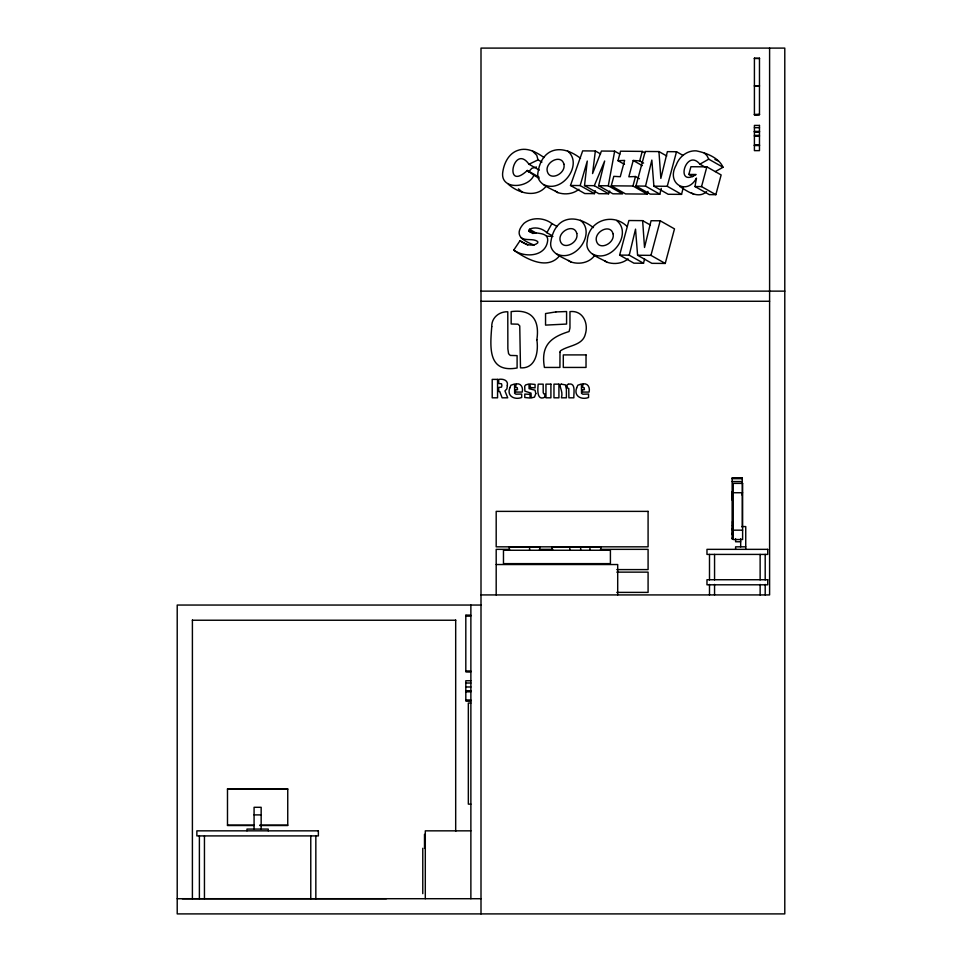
<?xml version="1.0" encoding="UTF-8"?>
<svg xmlns="http://www.w3.org/2000/svg" width="962" height="962" viewBox="0 0 962 962"><rect width="100%" height="100%" fill="white"/><g stroke="black" fill="none" stroke-linecap="round" stroke-linejoin="round"><path stroke-width="1.44" d="M732.142 538.071L732.142 538.828L732.142 477.946L742.291 477.946L742.291 527.392M732.142 534.066L732.142 533.321M732.142 529.761L732.142 529.028M732.142 500.108L732.142 491.702M742.291 495.334L742.291 493.398M609.74 191.017L608.585 193.759L598.809 193.675L584.523 185.594L587.277 161.051L580.158 185.558L570.49 185.474L582.671 150.878L595.358 150.986L600.565 153.932M595.358 150.986L592.568 173.569L601.442 151.046L614.658 151.154L619.853 154.1M692.736 176.647L688.84 174.435L690.908 166.715L706.842 166.847L721.139 174.94L715.848 194.673L709.283 194.625L694.985 186.532L696.464 178.09C687.108 195.995 665.644 183.574 676.178 165.115C679.148 156.794 687.121 150.312 696.211 150.854C705.928 152.79 718.746 157.54 723.039 167.268L715.295 171.597M584.523 185.594L594.3 185.678L604.653 161.015L598.629 185.714L612.914 193.795L622.582 193.879L608.297 185.798L614.658 151.154M661.231 188.408L659.824 194.204L645.538 186.111L651.839 160.077L653.895 186.183L668.193 194.276L681.553 194.384L683.369 187.169M643.518 263.263L629.22 255.17L635.533 229.136L637.59 255.243L651.875 263.335L665.235 263.444L674.494 228.884L660.209 220.791L651.07 220.719L644.528 247.475L642.628 220.647L628.895 220.526L619.636 255.098L633.922 263.179L643.518 263.263L644.564 258.922M681.553 194.384L667.255 186.291L676.526 151.731L683.02 155.411M665.235 263.444L650.949 255.363L660.209 220.791M647.967 191.378L647.246 194.096L625.565 193.903L611.267 185.822L613.816 176.335L620.262 176.719L624.627 160.413L618.001 160.69L620.55 151.202L642.231 151.395L644.829 152.862M643.59 163.083L639.694 160.882L633.212 160.486L628.835 176.792L635.497 176.515L639.393 178.728M611.267 185.822L632.96 186.003L635.497 176.515M639.694 160.882L642.231 151.395M715.848 194.673L701.551 186.592L706.842 166.847M659.824 194.204L650.24 194.12L635.942 186.027L645.213 151.467L658.946 151.575L666.738 155.988M570.49 185.474L584.776 193.554L594.444 193.639L595.286 190.753M552.044 235.618L546.849 232.684L551.935 223.593C544.047 217.484 531.721 216.859 523.893 223.424C513.528 234.812 521.56 240.127 534.138 245.094M527.801 245.13L520.009 240.716L513.756 250.084C523.905 257.636 544.143 257.131 547.39 242.388C550.132 231.012 535.064 234.391 529.052 231.313L529.485 229.281C534.968 226.455 542.592 228.403 546.849 232.684M539.069 178.21L533.874 175.264C528.306 188.636 499.603 190.248 502.825 171.693C504.16 163.035 508.657 153.764 517.364 150.565C526.948 146.801 536.351 152.2 544.071 157.527M538.985 177.092L527.296 170.478C503.174 192.941 513.443 142.46 528.968 164.237L539.357 170.118M528.475 172.042L531.782 168.326L536.495 167.003M559.199 256.205C546.909 270.647 525.649 258.586 513.756 250.084M546.356 186.015C536.568 198.461 518.614 193.362 508.333 184.271M594.275 255.976C588.9 262.975 578.835 264.682 570.815 261.929C562.902 257.094 548.051 253.307 551.022 240.933C552.2 233.441 555.555 225.685 562.265 221.597C572.715 215.584 584.752 221.019 593.434 227.609M706.625 191.63C698.159 199.338 687.193 191.282 679.653 186.339M578.932 189.249C573.22 194.096 564.862 194.949 557.912 192.616C549.999 187.782 535.149 183.995 538.119 171.621C539.309 164.129 542.652 156.373 549.374 152.285C559.812 146.272 571.849 151.695 580.531 158.297M628.078 258.874C622.366 263.72 613.996 264.574 607.058 262.241C599.146 257.407 584.295 253.619 587.265 241.246C588.179 220.707 612.566 212.085 627.08 226.455M688.84 174.435L696.115 174.495C674.422 188.384 685.93 147.294 699.891 164.165L708.753 159.175L723.039 167.268M528.968 164.237L538.035 159.872L541.931 162.073M546.825 236.207L552.909 236.436M754.412 58.297L759.475 58.297M754.412 58.454L759.475 58.538M754.412 85.762L759.475 85.762M754.412 86.087L759.475 86.087M754.412 114.43L759.475 114.43M754.412 58.213L754.412 114.755L759.475 114.514M754.412 114.755L759.475 114.755L759.475 58.213M754.412 127.693L759.475 127.693M754.412 131.445L759.475 131.469M754.412 131.662L759.475 131.662M754.412 131.95L759.475 131.95M754.412 135.377L759.475 135.377M754.412 136.195L759.475 136.195M754.412 145.046L759.475 145.021M754.412 145.31L759.475 145.31M754.412 145.527L759.475 145.502M481 291.137L784.788 291.137M481 301.262L769.6 301.262M732.142 478.066L742.291 478.126M732.142 478.691L742.291 478.691M732.142 481.553L742.291 481.553M733.248 492.736L742.616 492.736M732.515 521.861L733.248 521.861M732.515 525.553L733.248 525.553M732.515 525.781L733.248 525.781M741.942 526.563L745.742 526.563L745.742 549.35M733.248 530.17L742.616 530.17M740.68 541.762L735.605 541.762L735.605 538.78M745.742 546.825L735.605 546.825L735.605 549.35M509.595 549.35L496.188 549.35L496.188 594.925M539.369 549.35L552.777 549.35M600.432 549.35L648.087 549.35L648.087 569.6L616.81 569.6M496.188 564.538L617.7 564.538L617.7 594.925M616.81 572.137L648.087 572.137L648.087 592.388L616.81 592.388M481 594.925L769.6 594.925L769.6 48.1M481 605.05L177.212 605.05L177.212 913.9L784.788 913.9L784.788 48.1L481 48.1L481 913.9M465.812 615.331L470.875 615.331M465.812 615.488L470.875 615.488M465.812 615.884L470.875 615.884M192.4 620.237L455.687 620.237M465.812 671.139L470.875 671.139M465.812 671.548L470.875 671.548M470.875 671.789L465.812 671.704L465.812 615.247M470.875 680.747L465.812 680.747L465.812 700.853L470.875 700.853M465.812 683.02L470.875 683.02M465.812 686.976L470.875 686.976M465.812 690.752L470.875 690.752M465.812 691.822L470.875 691.822M465.812 700.047L470.875 700.047M465.812 700.637L470.875 700.637M470.875 703.054L468.338 703.054L468.338 804.136L470.875 804.136M227.489 789.201L287.746 789.201M254.076 814.898L261.159 814.898M227.489 825.155L253.944 825.155M259.824 825.155L287.746 825.155M253.944 825.528L227.489 825.528L227.489 788.816L287.746 788.816L287.746 825.528L259.824 825.528M470.875 830.843L425.3 830.843L425.3 898.712M177.212 898.712L481 898.712M676.526 151.731L667.375 151.647L660.846 178.403L658.946 151.575M598.629 185.714L608.297 185.798M635.942 186.027L645.538 186.111M653.895 186.183L667.255 186.291M694.985 186.532L701.551 186.592M619.636 255.098L629.22 255.17M637.59 255.243L650.949 255.363M543.626 184.536C562.469 193.987 583.597 163.768 567.544 150.95M592.772 254.148C611.616 263.612 632.743 233.381 616.69 220.563M556.517 253.848C575.372 263.299 596.5 233.081 580.447 220.262M714.898 159.476L718.446 161.015M521.139 237.746C526.058 241.149 533.032 238.071 537.722 241.558L537.806 242.833C533.056 247.306 524.579 244.324 520.009 240.716M699.891 164.165L705.098 167.099M633.212 160.486L642.303 165.632M618.001 160.69L624.494 164.37M632.96 186.003L647.246 194.096M594.3 185.678L608.585 193.759M642.628 220.647L650.42 225.06M580.158 185.558L594.444 193.639M551.935 223.593L557.142 226.539M529.485 229.281L535.978 232.96M528.908 230.279L534.102 233.225M529.052 231.313L532.948 233.525M522.619 192.364L518.434 188.877M691.233 192.797L693.939 194.432M555.447 191.113L557.912 192.616M604.593 260.738L607.058 262.241M568.35 260.425L570.815 261.929M532.371 150.902L536.76 155.315L538.035 159.872M527.296 170.478L533.874 175.264M704.16 152.922L706.878 155.507L708.753 159.175M765.199 554.413L765.199 579.918M765.199 584.415L765.199 594.925M760.136 554.413L760.136 579.918M760.136 584.415L760.136 594.925M740.68 538.78L740.68 546.825M732.515 521.632L732.515 535.221M714.562 554.413L714.562 579.918M714.562 584.415L714.562 594.925M709.499 554.413L709.499 579.918M709.499 584.415L709.499 594.925M600.793 550.264L600.793 547.029L551.996 547.029L551.996 550.264M589.947 547.029L589.947 550.264M580.651 547.029L580.651 550.264M569.793 547.029L569.793 550.264M539.718 550.264L539.718 547.029L509.343 547.029L509.343 550.264M529.593 547.029L529.593 550.264M470.875 605.05L470.875 898.712M455.687 620.033L455.687 831.336M424.495 834.319L424.495 848.412M422.775 848.292L422.775 893.662M386.435 898.712L182.275 898.712M315.837 835.906L315.837 898.712M310.774 835.906L310.774 898.712M268.254 830.843L268.254 829.076L246.981 829.076L246.981 830.843M261.159 829.076L261.159 807.298L254.076 807.298L254.076 829.076M204.449 835.906L204.449 898.712M199.387 835.906L199.387 898.712M192.4 620.033L192.4 898.712M491.762 326.635C489.995 347.859 487.962 373.1 517.099 368.001L517.099 355.627L510.269 355.435L508.585 353.703L507.864 348.881L507.78 311.784C499.23 311.399 491.426 317.761 491.762 326.635M536.856 339.802C538.66 351.431 535.906 368.963 520.478 367.833L519.757 325.914L518.025 324.182L511.159 323.99L511.159 311.616C531.661 308.946 539.886 319.588 536.856 339.802M560.004 352.092L559.92 367.436L544.42 367.436C540.752 346.14 549.819 337.446 569.071 331.541L569.961 328.006L569.961 311.616C582.84 310.065 588.696 323.184 585.377 334.006C582.731 345.586 568.674 345.19 560.485 350.805L560.004 352.092M509.764 387.939C506.601 396.404 514.862 400.108 521.681 397.51L521.681 394.059L516.005 394.192L514.634 393.374L514.562 383.994L510.942 385.221L509.764 387.939M576.635 387.939C573.472 396.404 581.733 400.108 588.552 397.51L588.552 394.059L582.876 394.192L581.517 393.374L581.433 383.994L577.813 385.221L576.635 387.939M507.335 385.461L506.926 388.816L504.954 390.933L507.732 397.811L502.116 397.811L499.759 391.546L498.689 391.546L498.689 387.445L501.527 387.121L501.899 385.461L501.527 383.778L498.689 383.489L498.689 379.389C502.753 378.595 508.537 380.098 507.335 385.461M563.888 164.117C566.257 173.461 549.915 181.758 547.27 171.344C544.925 162.013 561.219 153.728 563.888 164.117M576.791 233.429C579.16 242.773 562.818 251.07 560.173 240.656C557.816 231.325 574.11 223.04 576.791 233.429M613.034 233.742C615.403 243.085 599.061 251.383 596.416 240.969C594.071 231.638 610.365 223.352 613.034 233.742M535.822 393.494L534.499 397.09L531.18 397.991L531.048 393.145L524.891 391.137L524.687 386.219L525.673 384.908L528.992 383.97L529.1 388.696L535.04 390.199L535.822 393.494M568.265 384.247L566.895 385.089L567.508 388.095L568.77 388.492L568.903 397.811L573.857 397.811C573.484 393.711 576.346 382.01 568.265 384.247M544.841 397.222C536.531 401.31 537.662 388.612 538.227 384.151L543.181 384.151L543.205 392.484L543.71 393.807L544.841 393.867L544.841 397.222M561.291 384.163L560.04 384.74C560.269 389.093 563.035 392.015 561.435 397.811L566.39 397.811L566.39 389.273L565.428 384.872L561.291 384.163M555.904 311.916L545.55 313.552L545.55 325.108L566.582 324.062L566.582 311.544L555.904 311.916M759.475 125.421L754.412 125.421L754.412 150.637L759.475 150.637L759.475 125.421M586.026 354.906L563.299 354.906L563.299 367.436L586.026 367.436L586.026 354.906M497.558 379.389L492.207 379.389L492.207 397.811L497.558 397.811L497.558 379.389M516.053 383.946L515.68 387.337L517.255 387.71L517.556 389.646L515.68 389.646L515.68 392.075L522.21 392.075C523.352 387.758 521.127 382.852 516.053 383.946M582.936 383.946L582.551 387.337L584.138 387.71L584.427 389.646L582.551 389.646L582.551 392.075L589.093 392.075C590.223 387.758 587.998 382.852 582.936 383.946M550.913 384.151L545.959 384.151L545.959 397.811L550.913 397.811L550.913 384.151M558.922 384.151L553.968 384.151L553.968 397.811L558.922 397.811L558.922 384.151M531 387.578L530.11 387.578L530.11 383.946L535.064 384.451L535.064 387.878L531 387.578M530.062 394.36L524.783 394.083L524.783 397.51L530.062 398.027L530.062 394.36M742.616 483.381L733.248 483.381L733.248 539.538L742.616 539.538L742.616 483.381M648.087 511.375L496.188 511.375L496.188 546.825L648.087 546.825L648.087 511.375M767.736 549.35L706.974 549.35L706.974 554.413L767.736 554.413L767.736 549.35M610.413 550.264L503.475 550.264L503.475 563.636L610.413 563.636L610.413 550.264M767.736 579.737L706.974 579.737L706.974 584.8L767.736 584.8L767.736 579.737M318.374 830.843L196.861 830.843L196.861 835.906L318.374 835.906L318.374 830.843"/></g></svg>
